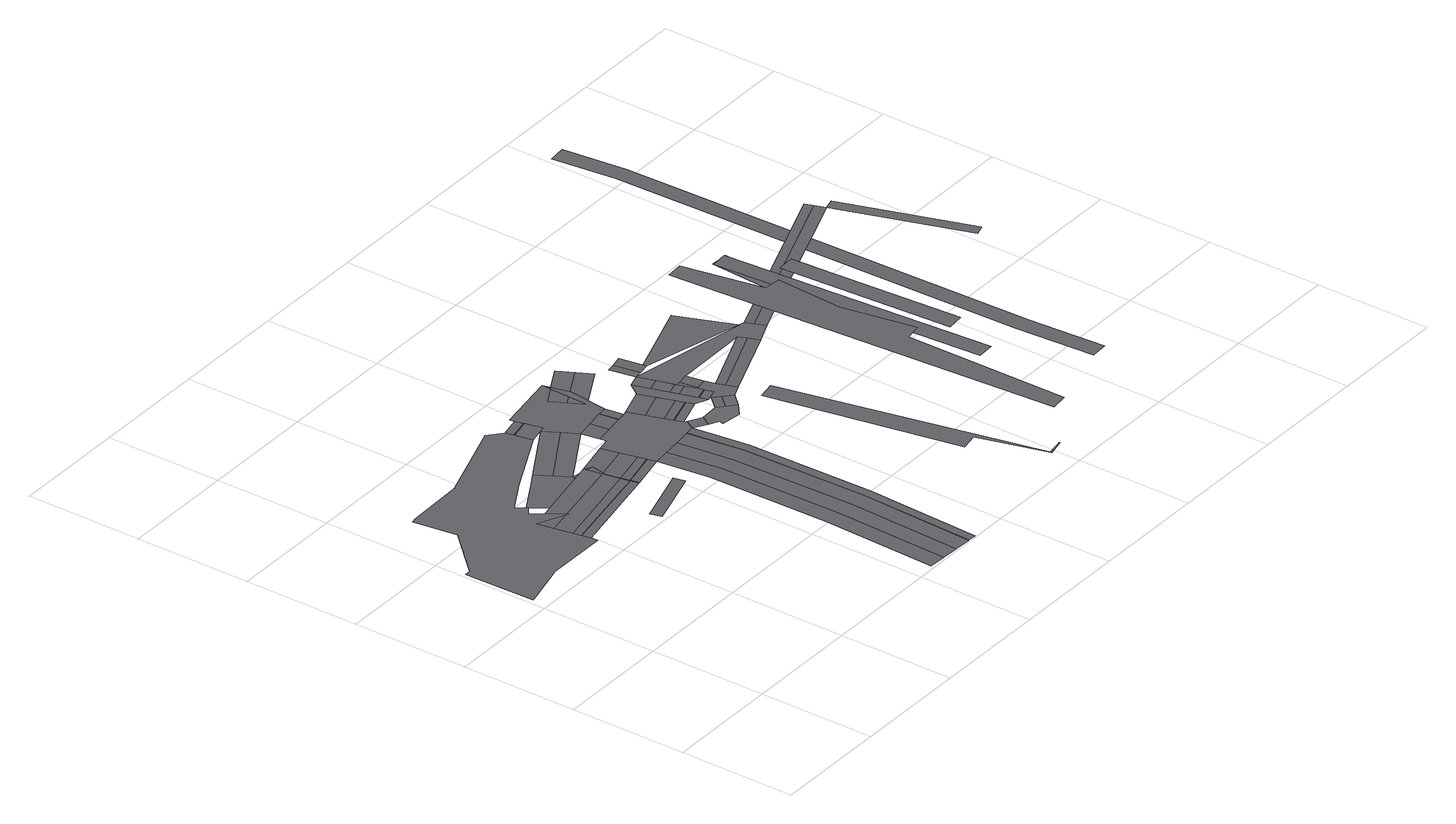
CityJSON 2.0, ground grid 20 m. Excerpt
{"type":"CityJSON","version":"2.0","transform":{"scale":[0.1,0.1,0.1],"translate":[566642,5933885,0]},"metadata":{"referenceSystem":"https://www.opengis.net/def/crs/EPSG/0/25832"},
"CityObjects":{
"road1":{"type":"Road","attributes":{"class":"transportation","name":"Intersection 2973","_createdBy":"webcityeditor","_createdAt":"2026-07-30T19:20:00.000Z","_connectedOsm2streetsRoadIds":["23722","9902","21705","21891","9896","21890","21782","9898","8043","8051","3641","8050"],"_osm2streetsRoadEndpoints":{"3641":"end","8043":"start","8050":"end","8051":"start","9896":"end","9898":"start","9902":"end","21705":"end","21782":"end","21890":"start","21891":"start","23722":"start"},"_osmNodeIds":["608986263","277927942","17209208","9592363214","9592363212","9592363213","371195936"],"_intersectionControl":"Signalled","_verticalProfile":{"placement":"surface","source":"osm_tags","elevationM":0,"osmLayer":0}},"geometry":[{"type":"MultiSurface","lod":"2","boundaries":[[[0,1,2,3,4,5,6,7,8,9,10,11,12,13,14,15,16,17,18,19,20,21]]],"semantics":{"surfaces":[{"type":"TrafficArea","function":"intersection","transportationUsage":"intersection","surfaceMaterial":"asphalt","source":"osm2streets","sourceType":"Intersection","connectedRoadIds":["23722","9902","21705","21891","9896","21890","21782","9898","8043","8051","3641","8050"],"roadEndpoints":{"3641":"end","8043":"start","8050":"end","8051":"start","9896":"end","9898":"start","9902":"end","21705":"end","21782":"end","21890":"start","21891":"start","23722":"start"},"osmNodeIds":["608986263","277927942","17209208","9592363214","9592363212","9592363213","371195936"]}],"values":[0]}}]},
"road2":{"type":"Road","attributes":{"class":"transportation","function":"road","name":"Altmannbrücke","_createdBy":"webcityeditor","_createdAt":"2026-07-30T19:20:00.000Z","_osmWayIds":["188376940"],"_osm2streetsLaneCount":5,"_highwayType":"secondary","_osmTags":{"highway":"secondary","name":"Altmannbrücke","layer":"0"},"_verticalProfile":{"placement":"surface","source":"osm_tags","elevationM":0,"osmLayer":0}},"geometry":[{"type":"MultiSurface","lod":"2","boundaries":[[[22,23,24,7]],[[25,26,23,22]],[[27,28,26,25]],[[29,30,28,27]],[[6,31,30,29]]],"semantics":{"surfaces":[{"type":"TrafficArea","function":"driving_lane","trafficDirection":"forward","transportationUsage":"car_lane","surfaceMaterial":"asphalt","maxspeed":50,"verticalPlacement":"surface","roadElevation":0,"source":"osm2streets","sourceType":"Driving","sourceSurfaceIndex":0,"osm2streetsLaneIndex":0,"osmWayIds":["188376940"],"allowedModes":["car"]},{"type":"TrafficArea","function":"driving_lane","trafficDirection":"forward","transportationUsage":"car_lane","surfaceMaterial":"asphalt","maxspeed":50,"verticalPlacement":"surface","roadElevation":0,"source":"osm2streets","sourceType":"Driving","sourceSurfaceIndex":1,"osm2streetsLaneIndex":1,"osmWayIds":["188376940"],"allowedModes":["car"]},{"type":"TrafficArea","function":"bike_lane","trafficDirection":"forward","transportationUsage":"bike_lane","surfaceMaterial":"asphalt","maxspeed":50,"verticalPlacement":"surface","roadElevation":0,"source":"osm2streets","sourceType":"Biking","sourceSurfaceIndex":2,"osm2streetsLaneIndex":2,"osmWayIds":["188376940"],"allowedModes":["bicycle"]},{"type":"AuxiliaryTrafficArea","function":"median","trafficDirection":"forward","transportationUsage":"median","surfaceMaterial":"asphalt","maxspeed":50,"verticalPlacement":"surface","roadElevation":0,"source":"osm2streets","sourceType":"Buffer(Curb)","sourceSurfaceIndex":3,"osm2streetsLaneIndex":3,"osmWayIds":["188376940"],"osm2streetsPropertiesJson":"{\"allowed_turns\":[],\"direction\":\"Forward\",\"index\":3,\"layer\":0,\"osm_way_ids\":[188376940],\"road\":9898,\"speed_limit\":\"Some(Speed(13.8889))\",\"type\":\"Buffer(Curb)\",\"width\":0.1}"},{"type":"TrafficArea","function":"sidewalk","trafficDirection":"forward","transportationUsage":"sidewalk","surfaceMaterial":"asphalt","maxspeed":50,"verticalPlacement":"surface","roadElevation":0,"source":"osm2streets","sourceType":"Sidewalk","sourceSurfaceIndex":4,"osm2streetsLaneIndex":4,"osmWayIds":["188376940"],"allowedModes":["pedestrian"]}],"values":[0,1,2,3,4]}}]},
"road3":{"type":"Road","attributes":{"class":"transportation","name":"Intersection 18089","_createdBy":"webcityeditor","_createdAt":"2026-07-30T19:20:00.000Z","_connectedOsm2streetsRoadIds":["21890","21886","21783","21782"],"_osm2streetsRoadEndpoints":{"21782":"start","21783":"start","21886":"end","21890":"end"},"_osmNodeIds":["9344607675"],"_intersectionControl":"Signed","_verticalProfile":{"placement":"surface","source":"osm_tags","elevationM":0,"osmLayer":0}},"geometry":[{"type":"MultiSurface","lod":"2","boundaries":[[[10,32,33,34,35,36,37,38]]],"semantics":{"surfaces":[{"type":"TrafficArea","function":"intersection","transportationUsage":"intersection","surfaceMaterial":"asphalt","source":"osm2streets","sourceType":"Intersection","connectedRoadIds":["21890","21886","21783","21782"],"roadEndpoints":{"21782":"start","21783":"start","21886":"end","21890":"end"},"osmNodeIds":["9344607675"]}],"values":[0]}}]},
"road4":{"type":"Road","attributes":{"class":"transportation","function":"road","name":"osm2streets road 15212","_createdBy":"webcityeditor","_createdAt":"2026-07-30T19:20:00.000Z","_osmWayIds":["496730531"],"_osm2streetsLaneCount":1,"_highwayType":"footway","_osmTags":{"highway":"footway","name":"osm2streets road 15212","layer":"0"},"_verticalProfile":{"placement":"surface","source":"osm_tags","elevationM":0,"osmLayer":0}},"geometry":[{"type":"MultiSurface","lod":"2","boundaries":[[[39,40,41,42]]],"semantics":{"surfaces":[{"type":"TrafficArea","function":"sidewalk","trafficDirection":"forward","transportationUsage":"sidewalk","surfaceMaterial":"paving_stones","verticalPlacement":"surface","roadElevation":0,"source":"osm2streets","sourceType":"Footway","sourceSurfaceIndex":0,"osm2streetsLaneIndex":0,"osmWayIds":["496730531"],"allowedModes":["pedestrian"]}],"values":[0]}}]},
"road5":{"type":"Road","attributes":{"class":"transportation","function":"road","name":"Steintorwall","_createdBy":"webcityeditor","_createdAt":"2026-07-30T19:20:00.000Z","_osmWayIds":["1020536057"],"_osm2streetsLaneCount":2,"_highwayType":"secondary_link","_osmTags":{"highway":"secondary_link","name":"Steintorwall","layer":"0"},"_verticalProfile":{"placement":"surface","source":"osm_tags","elevationM":0,"osmLayer":0}},"geometry":[{"type":"MultiSurface","lod":"2","boundaries":[[[43,44,45,35]],[[34,46,44,43]]],"semantics":{"surfaces":[{"type":"TrafficArea","function":"driving_lane","trafficDirection":"forward","transportationUsage":"car_lane","surfaceMaterial":"asphalt","maxspeed":50,"verticalPlacement":"surface","roadElevation":0,"source":"osm2streets","sourceType":"Driving","sourceSurfaceIndex":0,"osm2streetsLaneIndex":0,"osmWayIds":["1020536057"],"allowedModes":["car"]},{"type":"TrafficArea","function":"driving_lane","trafficDirection":"forward","transportationUsage":"car_lane","surfaceMaterial":"asphalt","maxspeed":50,"verticalPlacement":"surface","roadElevation":0,"source":"osm2streets","sourceType":"Driving","sourceSurfaceIndex":1,"osm2streetsLaneIndex":1,"osmWayIds":["1020536057"],"allowedModes":["car"]}],"values":[0,1]}}]},
"road6":{"type":"Road","attributes":{"class":"transportation","name":"Intersection 8067","_createdBy":"webcityeditor","_createdAt":"2026-07-30T19:20:00.000Z","_connectedOsm2streetsRoadIds":["21783","21888","9898"],"_osm2streetsRoadEndpoints":{"9898":"end","21783":"end","21888":"start"},"_osmNodeIds":["8426668690"],"_intersectionControl":"Signalled","_verticalProfile":{"placement":"surface","source":"osm_tags","elevationM":0,"osmLayer":0}},"geometry":[{"type":"MultiSurface","lod":"2","boundaries":[[[46,45,47,48,31,24]]],"semantics":{"surfaces":[{"type":"TrafficArea","function":"intersection","transportationUsage":"intersection","surfaceMaterial":"asphalt","source":"osm2streets","sourceType":"Fork","connectedRoadIds":["21783","21888","9898"],"roadEndpoints":{"9898":"end","21783":"end","21888":"start"},"osmNodeIds":["8426668690"]}],"values":[0]}}]},
"road7":{"type":"Road","attributes":{"class":"transportation","function":"road","name":"osm2streets road 21886","_createdBy":"webcityeditor","_createdAt":"2026-07-30T19:20:00.000Z","_osmWayIds":["1041989574"],"_osm2streetsLaneCount":2,"_highwayType":"secondary_link","_osmTags":{"highway":"secondary_link","name":"osm2streets road 21886","layer":"0"},"_verticalProfile":{"placement":"surface","source":"osm_tags","elevationM":0,"osmLayer":0}},"geometry":[{"type":"MultiSurface","lod":"2","boundaries":[[[49,50,35,51]],[[52,36,50,49]]],"semantics":{"surfaces":[{"type":"TrafficArea","function":"driving_lane","trafficDirection":"forward","transportationUsage":"car_lane","surfaceMaterial":"asphalt","maxspeed":50,"verticalPlacement":"surface","roadElevation":0,"source":"osm2streets","sourceType":"Driving","sourceSurfaceIndex":0,"osm2streetsLaneIndex":0,"osmWayIds":["1041989574"],"allowedModes":["car"]},{"type":"TrafficArea","function":"driving_lane","trafficDirection":"forward","transportationUsage":"car_lane","surfaceMaterial":"asphalt","maxspeed":50,"verticalPlacement":"surface","roadElevation":0,"source":"osm2streets","sourceType":"Driving","sourceSurfaceIndex":1,"osm2streetsLaneIndex":1,"osmWayIds":["1041989574"],"allowedModes":["car"]}],"values":[0,1]}}]},
"road8":{"type":"Road","attributes":{"class":"transportation","function":"road","name":"Altmannbrücke","_createdBy":"webcityeditor","_createdAt":"2026-07-30T19:20:00.000Z","_osmWayIds":["1041989576"],"_osm2streetsLaneCount":5,"_highwayType":"secondary","_osmTags":{"highway":"secondary","name":"Altmannbrücke","layer":"0"},"_verticalProfile":{"placement":"surface","source":"osm_tags","elevationM":0,"osmLayer":0}},"geometry":[{"type":"MultiSurface","lod":"2","boundaries":[[[23,53,54,47]],[[55,56,53,23]],[[57,58,56,55]],[[59,60,58,57]],[[48,61,60,59]]],"semantics":{"surfaces":[{"type":"TrafficArea","function":"driving_lane","trafficDirection":"forward","transportationUsage":"car_lane","surfaceMaterial":"asphalt","maxspeed":50,"verticalPlacement":"surface","roadElevation":0,"source":"osm2streets","sourceType":"Driving","sourceSurfaceIndex":0,"osm2streetsLaneIndex":0,"osmWayIds":["1041989576"],"allowedModes":["car"]},{"type":"TrafficArea","function":"driving_lane","trafficDirection":"forward","transportationUsage":"car_lane","surfaceMaterial":"asphalt","maxspeed":50,"verticalPlacement":"surface","roadElevation":0,"source":"osm2streets","sourceType":"Driving","sourceSurfaceIndex":1,"osm2streetsLaneIndex":1,"osmWayIds":["1041989576"],"allowedModes":["car"]},{"type":"TrafficArea","function":"bike_lane","trafficDirection":"forward","transportationUsage":"bike_lane","surfaceMaterial":"asphalt","maxspeed":50,"verticalPlacement":"surface","roadElevation":0,"source":"osm2streets","sourceType":"Biking","sourceSurfaceIndex":2,"osm2streetsLaneIndex":2,"osmWayIds":["1041989576"],"allowedModes":["bicycle"]},{"type":"AuxiliaryTrafficArea","function":"median","trafficDirection":"forward","transportationUsage":"median","surfaceMaterial":"asphalt","maxspeed":50,"verticalPlacement":"surface","roadElevation":0,"source":"osm2streets","sourceType":"Buffer(Curb)","sourceSurfaceIndex":3,"osm2streetsLaneIndex":3,"osmWayIds":["1041989576"],"osm2streetsPropertiesJson":"{\"allowed_turns\":[],\"direction\":\"Forward\",\"index\":3,\"layer\":0,\"osm_way_ids\":[1041989576],\"road\":21888,\"speed_limit\":\"Some(Speed(13.8889))\",\"type\":\"Buffer(Curb)\",\"width\":0.1}"},{"type":"TrafficArea","function":"sidewalk","trafficDirection":"forward","transportationUsage":"sidewalk","surfaceMaterial":"asphalt","maxspeed":50,"verticalPlacement":"surface","roadElevation":0,"source":"osm2streets","sourceType":"Sidewalk","sourceSurfaceIndex":4,"osm2streetsLaneIndex":4,"osmWayIds":["1041989576"],"allowedModes":["pedestrian"]}],"values":[0,1,2,3,4]}}]},
"road9":{"type":"Road","attributes":{"class":"transportation","function":"road","name":"Klosterwall","_createdBy":"webcityeditor","_createdAt":"2026-07-30T19:20:00.000Z","_osmWayIds":["188376938"],"_osm2streetsLaneCount":5,"_highwayType":"secondary","_osmTags":{"highway":"secondary","name":"Klosterwall","layer":"0"},"_verticalProfile":{"placement":"surface","source":"osm_tags","elevationM":0,"osmLayer":0}},"geometry":[{"type":"MultiSurface","lod":"2","boundaries":[[[62,63,64,65,66,67,68,69]],[[70,71,72,73,65,64,63,62]],[[74,75,76,77,73,72,71,70]],[[78,79,80,81,77,76,75,74]],[[82,83,84,85,81,80,79,78]]],"semantics":{"surfaces":[{"type":"TrafficArea","function":"driving_lane","trafficDirection":"forward","transportationUsage":"car_lane","surfaceMaterial":"asphalt","maxspeed":50,"verticalPlacement":"surface","roadElevation":0,"source":"osm2streets","sourceType":"Driving","sourceSurfaceIndex":0,"osm2streetsLaneIndex":0,"osmWayIds":["188376938"],"allowedModes":["car"]},{"type":"TrafficArea","function":"driving_lane","trafficDirection":"forward","transportationUsage":"car_lane","surfaceMaterial":"asphalt","maxspeed":50,"verticalPlacement":"surface","roadElevation":0,"source":"osm2streets","sourceType":"Driving","sourceSurfaceIndex":1,"osm2streetsLaneIndex":1,"osmWayIds":["188376938"],"allowedModes":["car"]},{"type":"TrafficArea","function":"driving_lane","trafficDirection":"forward","transportationUsage":"car_lane","surfaceMaterial":"asphalt","maxspeed":50,"verticalPlacement":"surface","roadElevation":0,"source":"osm2streets","sourceType":"Driving","sourceSurfaceIndex":2,"osm2streetsLaneIndex":2,"osmWayIds":["188376938"],"allowedModes":["car"]},{"type":"AuxiliaryTrafficArea","function":"median","trafficDirection":"forward","transportationUsage":"median","surfaceMaterial":"asphalt","maxspeed":50,"verticalPlacement":"surface","roadElevation":0,"source":"osm2streets","sourceType":"Buffer(Curb)","sourceSurfaceIndex":3,"osm2streetsLaneIndex":3,"osmWayIds":["188376938"],"osm2streetsPropertiesJson":"{\"allowed_turns\":[],\"direction\":\"Forward\",\"index\":3,\"layer\":0,\"osm_way_ids\":[188376938],\"road\":9897,\"speed_limit\":\"Some(Speed(13.8889))\",\"type\":\"Buffer(Curb)\",\"width\":0.1}"},{"type":"TrafficArea","function":"sidewalk","trafficDirection":"forward","transportationUsage":"sidewalk","surfaceMaterial":"asphalt","maxspeed":50,"verticalPlacement":"surface","roadElevation":0,"source":"osm2streets","sourceType":"Sidewalk","sourceSurfaceIndex":4,"osm2streetsLaneIndex":4,"osmWayIds":["188376938"],"allowedModes":["pedestrian"]}],"values":[0,1,2,3,4]}}]},
"road10":{"type":"Road","attributes":{"class":"transportation","function":"road","name":"Altmannbrücke","_createdBy":"webcityeditor","_createdAt":"2026-07-30T19:20:00.000Z","_osmWayIds":["188376937"],"_osm2streetsLaneCount":3,"_highwayType":"secondary","_osmTags":{"highway":"secondary","name":"Altmannbrücke","layer":"0"},"_verticalProfile":{"placement":"surface","source":"osm_tags","elevationM":0,"osmLayer":0}},"geometry":[{"type":"MultiSurface","lod":"2","boundaries":[[[86,87,13,88]],[[89,90,87,86]],[[91,14,90,89]]],"semantics":{"surfaces":[{"type":"TrafficArea","function":"driving_lane","trafficDirection":"forward","transportationUsage":"car_lane","surfaceMaterial":"asphalt","maxspeed":50,"verticalPlacement":"surface","roadElevation":0,"source":"osm2streets","sourceType":"Driving","sourceSurfaceIndex":0,"osm2streetsLaneIndex":0,"osmWayIds":["188376937"],"allowedModes":["car"]},{"type":"AuxiliaryTrafficArea","function":"median","trafficDirection":"forward","transportationUsage":"median","surfaceMaterial":"asphalt","maxspeed":50,"verticalPlacement":"surface","roadElevation":0,"source":"osm2streets","sourceType":"Buffer(Curb)","sourceSurfaceIndex":1,"osm2streetsLaneIndex":1,"osmWayIds":["188376937"],"osm2streetsPropertiesJson":"{\"allowed_turns\":[],\"direction\":\"Forward\",\"index\":1,\"layer\":0,\"osm_way_ids\":[188376937],\"road\":9896,\"speed_limit\":\"Some(Speed(13.8889))\",\"type\":\"Buffer(Curb)\",\"width\":0.1}"},{"type":"TrafficArea","function":"sidewalk","trafficDirection":"forward","transportationUsage":"sidewalk","surfaceMaterial":"asphalt","maxspeed":50,"verticalPlacement":"surface","roadElevation":0,"source":"osm2streets","sourceType":"Sidewalk","sourceSurfaceIndex":2,"osm2streetsLaneIndex":2,"osmWayIds":["188376937"],"allowedModes":["pedestrian"]}],"values":[0,1,2]}}]},
"road11":{"type":"Road","attributes":{"class":"transportation","name":"Intersection 4165","_createdBy":"webcityeditor","_createdAt":"2026-07-30T19:20:00.000Z","_connectedOsm2streetsRoadIds":["4961","9895","21884","9897","21888"],"_osm2streetsRoadEndpoints":{"4961":"start","9895":"start","9897":"end","21884":"start","21888":"end"},"_osmNodeIds":["371195935"],"_intersectionControl":"Signalled","_verticalProfile":{"placement":"surface","source":"osm_tags","elevationM":0,"osmLayer":0}},"geometry":[{"type":"MultiSurface","lod":"2","boundaries":[[[92,54,61,66,85,93,94,95,96,97]]],"semantics":{"surfaces":[{"type":"TrafficArea","function":"intersection","transportationUsage":"intersection","surfaceMaterial":"asphalt","source":"osm2streets","sourceType":"Intersection","connectedRoadIds":["4961","9895","21884","9897","21888"],"roadEndpoints":{"4961":"start","9895":"start","9897":"end","21884":"start","21888":"end"},"osmNodeIds":["371195935"]}],"values":[0]}}]},
"road12":{"type":"Road","attributes":{"class":"transportation","function":"road","name":"Klosterwall","_createdBy":"webcityeditor","_createdAt":"2026-07-30T19:20:00.000Z","_osmWayIds":["51256362"],"_osm2streetsLaneCount":4,"_highwayType":"secondary","_osmTags":{"highway":"secondary","name":"Klosterwall","layer":"0"},"_verticalProfile":{"placement":"surface","source":"osm_tags","elevationM":0,"osmLayer":0}},"geometry":[{"type":"MultiSurface","lod":"2","boundaries":[[[98,99,51,97]],[[100,101,99,98]],[[102,103,101,100]],[[96,104,103,102]]],"semantics":{"surfaces":[{"type":"TrafficArea","function":"driving_lane","trafficDirection":"forward","transportationUsage":"car_lane","surfaceMaterial":"asphalt","maxspeed":50,"verticalPlacement":"surface","roadElevation":0,"source":"osm2streets","sourceType":"Driving","sourceSurfaceIndex":0,"osm2streetsLaneIndex":0,"osmWayIds":["51256362"],"allowedModes":["car"]},{"type":"TrafficArea","function":"driving_lane","trafficDirection":"forward","transportationUsage":"car_lane","surfaceMaterial":"asphalt","maxspeed":50,"verticalPlacement":"surface","roadElevation":0,"source":"osm2streets","sourceType":"Driving","sourceSurfaceIndex":1,"osm2streetsLaneIndex":1,"osmWayIds":["51256362"],"allowedModes":["car"]},{"type":"AuxiliaryTrafficArea","function":"median","trafficDirection":"forward","transportationUsage":"median","surfaceMaterial":"asphalt","maxspeed":50,"verticalPlacement":"surface","roadElevation":0,"source":"osm2streets","sourceType":"Buffer(Curb)","sourceSurfaceIndex":2,"osm2streetsLaneIndex":2,"osmWayIds":["51256362"],"osm2streetsPropertiesJson":"{\"allowed_turns\":[],\"direction\":\"Forward\",\"index\":2,\"layer\":0,\"osm_way_ids\":[51256362],\"road\":4961,\"speed_limit\":\"Some(Speed(13.8889))\",\"type\":\"Buffer(Curb)\",\"width\":0.1}"},{"type":"TrafficArea","function":"sidewalk","trafficDirection":"forward","transportationUsage":"sidewalk","surfaceMaterial":"asphalt","maxspeed":50,"verticalPlacement":"surface","roadElevation":0,"source":"osm2streets","sourceType":"Sidewalk","sourceSurfaceIndex":3,"osm2streetsLaneIndex":3,"osmWayIds":["51256362"],"allowedModes":["pedestrian"]}],"values":[0,1,2,3]}}]},
"road13":{"type":"Road","attributes":{"class":"transportation","name":"Intersection 4166","_createdBy":"webcityeditor","_createdAt":"2026-07-30T19:20:00.000Z","_connectedOsm2streetsRoadIds":["7862","21781","7812","4961","21886","9896"],"_osm2streetsRoadEndpoints":{"4961":"end","7812":"end","7862":"start","9896":"start","21781":"end","21886":"start"},"_osmNodeIds":["9592363211","215252774"],"_intersectionControl":"Signed","_verticalProfile":{"placement":"surface","source":"osm_tags","elevationM":0,"osmLayer":0}},"geometry":[{"type":"MultiSurface","lod":"2","boundaries":[[[91,88,105,52,51,104,106,107,108,109,110,107,111]]],"semantics":{"surfaces":[{"type":"TrafficArea","function":"intersection","transportationUsage":"intersection","surfaceMaterial":"asphalt","source":"osm2streets","sourceType":"Intersection","connectedRoadIds":["7862","21781","7812","4961","21886","9896"],"roadEndpoints":{"4961":"end","7812":"end","7862":"start","9896":"start","21781":"end","21886":"start"},"osmNodeIds":["9592363211","215252774"]}],"values":[0]}}]},
"road14":{"type":"Road","attributes":{"class":"transportation","function":"road","name":"osm2streets road 21884","_createdBy":"webcityeditor","_createdAt":"2026-07-30T19:20:00.000Z","_osmWayIds":["1041989572"],"_osm2streetsLaneCount":1,"_highwayType":"cycleway","_osmTags":{"highway":"cycleway","name":"osm2streets road 21884","layer":"0"},"_verticalProfile":{"placement":"surface","source":"osm_tags","elevationM":0,"osmLayer":0}},"geometry":[{"type":"MultiSurface","lod":"2","boundaries":[[[85,112,113,93]]],"semantics":{"surfaces":[{"type":"TrafficArea","function":"bike_lane","trafficDirection":"forward","transportationUsage":"bike_lane","surfaceMaterial":"paving_stones","verticalPlacement":"surface","roadElevation":0,"source":"osm2streets","sourceType":"Biking","sourceSurfaceIndex":0,"osm2streetsLaneIndex":0,"osmWayIds":["1041989572"],"allowedModes":["bicycle"]}],"values":[0]}}]},
"road15":{"type":"Road","attributes":{"class":"transportation","function":"road","name":"Altmannbrücke","_createdBy":"webcityeditor","_createdAt":"2026-07-30T19:20:00.000Z","_osmWayIds":["188376935"],"_osm2streetsLaneCount":5,"_highwayType":"secondary","_osmTags":{"highway":"secondary","name":"Altmannbrücke","layer":"0"},"_verticalProfile":{"placement":"surface","source":"osm_tags","elevationM":0,"osmLayer":0}},"geometry":[{"type":"MultiSurface","lod":"2","boundaries":[[[114,115,116,95]],[[117,118,115,114]],[[119,120,118,117]],[[121,122,120,119]],[[94,123,122,121]]],"semantics":{"surfaces":[{"type":"TrafficArea","function":"driving_lane","trafficDirection":"forward","transportationUsage":"car_lane","surfaceMaterial":"asphalt","maxspeed":50,"verticalPlacement":"surface","roadElevation":0,"source":"osm2streets","sourceType":"Driving","sourceSurfaceIndex":0,"osm2streetsLaneIndex":0,"osmWayIds":["188376935"],"allowedModes":["car"]},{"type":"TrafficArea","function":"driving_lane","trafficDirection":"forward","transportationUsage":"car_lane","surfaceMaterial":"asphalt","maxspeed":50,"verticalPlacement":"surface","roadElevation":0,"source":"osm2streets","sourceType":"Driving","sourceSurfaceIndex":1,"osm2streetsLaneIndex":1,"osmWayIds":["188376935"],"allowedModes":["car"]},{"type":"TrafficArea","function":"bike_lane","trafficDirection":"forward","transportationUsage":"bike_lane","surfaceMaterial":"asphalt","maxspeed":50,"verticalPlacement":"surface","roadElevation":0,"source":"osm2streets","sourceType":"Biking","sourceSurfaceIndex":2,"osm2streetsLaneIndex":2,"osmWayIds":["188376935"],"allowedModes":["bicycle"]},{"type":"AuxiliaryTrafficArea","function":"median","trafficDirection":"forward","transportationUsage":"median","surfaceMaterial":"asphalt","maxspeed":50,"verticalPlacement":"surface","roadElevation":0,"source":"osm2streets","sourceType":"Buffer(Curb)","sourceSurfaceIndex":3,"osm2streetsLaneIndex":3,"osmWayIds":["188376935"],"osm2streetsPropertiesJson":"{\"allowed_turns\":[],\"direction\":\"Forward\",\"index\":3,\"layer\":0,\"osm_way_ids\":[188376935],\"road\":9895,\"speed_limit\":\"Some(Speed(13.8889))\",\"type\":\"Buffer(Curb)\",\"width\":0.1}"},{"type":"TrafficArea","function":"sidewalk","trafficDirection":"forward","transportationUsage":"sidewalk","surfaceMaterial":"asphalt","maxspeed":50,"verticalPlacement":"surface","roadElevation":0,"source":"osm2streets","sourceType":"Sidewalk","sourceSurfaceIndex":4,"osm2streetsLaneIndex":4,"osmWayIds":["188376935"],"allowedModes":["pedestrian"]}],"values":[0,1,2,3,4]}}]},
"road16":{"type":"Road","attributes":{"class":"transportation","function":"road","name":"osm2streets road 21781","_createdBy":"webcityeditor","_createdAt":"2026-07-30T19:20:00.000Z","_osmWayIds":["1020536055"],"_osm2streetsLaneCount":2,"_highwayType":"secondary_link","_osmTags":{"highway":"secondary_link","name":"osm2streets road 21781","layer":"0"},"_verticalProfile":{"placement":"surface","source":"osm_tags","elevationM":0,"osmLayer":0}},"geometry":[{"type":"MultiSurface","lod":"2","boundaries":[[[124,125,108,126]],[[127,109,125,124]]],"semantics":{"surfaces":[{"type":"TrafficArea","function":"driving_lane","trafficDirection":"forward","transportationUsage":"car_lane","surfaceMaterial":"asphalt","maxspeed":50,"verticalPlacement":"surface","roadElevation":0,"source":"osm2streets","sourceType":"Driving","sourceSurfaceIndex":0,"osm2streetsLaneIndex":0,"osmWayIds":["1020536055"],"allowedModes":["car"]},{"type":"TrafficArea","function":"driving_lane","trafficDirection":"forward","transportationUsage":"car_lane","surfaceMaterial":"asphalt","maxspeed":50,"verticalPlacement":"surface","roadElevation":0,"source":"osm2streets","sourceType":"Driving","sourceSurfaceIndex":1,"osm2streetsLaneIndex":1,"osmWayIds":["1020536055"],"allowedModes":["car"]}],"values":[0,1]}}]},
"road17":{"type":"Road","attributes":{"class":"transportation","name":"Intersection 20046","_createdBy":"webcityeditor","_createdAt":"2026-07-30T19:20:00.000Z","_connectedOsm2streetsRoadIds":["21884","25178","3633"],"_osm2streetsRoadEndpoints":{"3633":"end","21884":"end","25178":"start"},"_osmNodeIds":["12459419957","3673240996","6537214949"],"_intersectionControl":"Signed","_verticalProfile":{"placement":"surface","source":"osm_tags","elevationM":0,"osmLayer":0}},"geometry":[{"type":"MultiSurface","lod":"2","boundaries":[[[128,129,130,131,132,113,112]]],"semantics":{"surfaces":[{"type":"TrafficArea","function":"intersection","transportationUsage":"intersection","surfaceMaterial":"asphalt","source":"osm2streets","sourceType":"Connection","connectedRoadIds":["21884","25178","3633"],"roadEndpoints":{"3633":"end","21884":"end","25178":"start"},"osmNodeIds":["12459419957","3673240996","6537214949"]}],"values":[0]}}]},
"road18":{"type":"Road","attributes":{"class":"transportation","name":"Intersection 8064","_createdBy":"webcityeditor","_createdAt":"2026-07-30T19:20:00.000Z","_connectedOsm2streetsRoadIds":["25180","9895"],"_osm2streetsRoadEndpoints":{"9895":"end","25180":"start"},"_osmNodeIds":["5258212050"],"_intersectionControl":"Signed","_verticalProfile":{"placement":"surface","source":"osm_tags","elevationM":0,"osmLayer":0}},"geometry":[{"type":"MultiSurface","lod":"2","boundaries":[[[123,133,134,116]]],"semantics":{"surfaces":[{"type":"TrafficArea","function":"intersection","transportationUsage":"intersection","surfaceMaterial":"asphalt","source":"osm2streets","sourceType":"Connection","connectedRoadIds":["25180","9895"],"roadEndpoints":{"9895":"end","25180":"start"},"osmNodeIds":["5258212050"]}],"values":[0]}}]},
"road19":{"type":"Road","attributes":{"class":"transportation","function":"road","name":"osm2streets road 25178","_createdBy":"webcityeditor","_createdAt":"2026-07-30T19:20:00.000Z","_osmWayIds":["1410928153"],"_osm2streetsLaneCount":2,"_highwayType":"path","_osmTags":{"highway":"path","name":"osm2streets road 25178","layer":"1"},"_verticalProfile":{"placement":"elevated","source":"osm_tags","osmLayer":1}},"geometry":[{"type":"MultiSurface","lod":"2","boundaries":[[[135,136,137,132]],[[131,138,136,135]]],"semantics":{"surfaces":[{"type":"TrafficArea","function":"bike_lane","trafficDirection":"forward","transportationUsage":"bike_lane","surfaceMaterial":"paving_stones","verticalPlacement":"elevated","source":"osm2streets","sourceType":"Biking","sourceSurfaceIndex":0,"osm2streetsLaneIndex":0,"osmWayIds":["1410928153"],"allowedModes":["bicycle"]},{"type":"TrafficArea","function":"sidewalk","trafficDirection":"forward","transportationUsage":"sidewalk","surfaceMaterial":"paving_stones","verticalPlacement":"elevated","source":"osm2streets","sourceType":"Footway","sourceSurfaceIndex":1,"osm2streetsLaneIndex":1,"osmWayIds":["1410928153"],"allowedModes":["pedestrian"]}],"values":[0,1]}}]},
"road20":{"type":"Road","attributes":{"class":"transportation","function":"road","name":"Altmannbrücke","_createdBy":"webcityeditor","_createdAt":"2026-07-30T19:20:00.000Z","_osmWayIds":["1411015591"],"_osm2streetsLaneCount":6,"_highwayType":"secondary","_osmTags":{"highway":"secondary","name":"Altmannbrücke","layer":"1"},"_verticalProfile":{"placement":"elevated","source":"osm_tags","osmLayer":1}},"geometry":[{"type":"MultiSurface","lod":"2","boundaries":[[[139,140,141,134]],[[142,143,140,139]],[[144,145,143,142]],[[146,147,145,144]],[[148,149,147,146]],[[133,150,149,148]]],"semantics":{"surfaces":[{"type":"TrafficArea","function":"driving_lane","trafficDirection":"forward","transportationUsage":"car_lane","surfaceMaterial":"asphalt","maxspeed":50,"verticalPlacement":"elevated","source":"osm2streets","sourceType":"Driving","sourceSurfaceIndex":0,"osm2streetsLaneIndex":0,"osmWayIds":["1411015591"],"allowedModes":["car"]},{"type":"TrafficArea","function":"driving_lane","trafficDirection":"forward","transportationUsage":"car_lane","surfaceMaterial":"asphalt","maxspeed":50,"verticalPlacement":"elevated","source":"osm2streets","sourceType":"Driving","sourceSurfaceIndex":1,"osm2streetsLaneIndex":1,"osmWayIds":["1411015591"],"allowedModes":["car"]},{"type":"TrafficArea","function":"bike_lane","trafficDirection":"forward","transportationUsage":"bike_lane","surfaceMaterial":"asphalt","maxspeed":50,"verticalPlacement":"elevated","source":"osm2streets","sourceType":"Biking","sourceSurfaceIndex":2,"osm2streetsLaneIndex":2,"osmWayIds":["1411015591"],"allowedModes":["bicycle"]},{"type":"TrafficArea","function":"parking_lane","trafficDirection":"forward","transportationUsage":"parking","surfaceMaterial":"asphalt","maxspeed":50,"verticalPlacement":"elevated","source":"osm2streets","sourceType":"Parking(Parallel)","sourceSurfaceIndex":3,"osm2streetsLaneIndex":3,"osmWayIds":["1411015591"],"allowedModes":["car"]},{"type":"AuxiliaryTrafficArea","function":"median","trafficDirection":"forward","transportationUsage":"median","surfaceMaterial":"asphalt","maxspeed":50,"verticalPlacement":"elevated","source":"osm2streets","sourceType":"Buffer(Curb)","sourceSurfaceIndex":4,"osm2streetsLaneIndex":4,"osmWayIds":["1411015591"],"osm2streetsPropertiesJson":"{\"allowed_turns\":[],\"direction\":\"Forward\",\"index\":4,\"layer\":1,\"osm_way_ids\":[1411015591],\"road\":25180,\"speed_limit\":\"Some(Speed(13.8889))\",\"type\":\"Buffer(Curb)\",\"width\":0.1}"},{"type":"TrafficArea","function":"sidewalk","trafficDirection":"forward","transportationUsage":"sidewalk","surfaceMaterial":"asphalt","maxspeed":50,"verticalPlacement":"elevated","source":"osm2streets","sourceType":"Sidewalk","sourceSurfaceIndex":5,"osm2streetsLaneIndex":5,"osmWayIds":["1411015591"],"allowedModes":["pedestrian"]}],"values":[0,1,2,3,4,5]}}]},
"road21":{"type":"Road","attributes":{"class":"transportation","name":"Intersection 10450","_createdBy":"webcityeditor","_createdAt":"2026-07-30T19:20:00.000Z","_connectedOsm2streetsRoadIds":["18041","12823","25178"],"_osm2streetsRoadEndpoints":{"12823":"start","18041":"start","25178":"end"},"_osmNodeIds":["738766175","12964523669"],"_intersectionControl":"Signed","_verticalProfile":{"placement":"surface","source":"osm_tags","elevationM":0,"osmLayer":0}},"geometry":[{"type":"MultiSurface","lod":"2","boundaries":[[[137,138,151,152,153,154]]],"semantics":{"surfaces":[{"type":"TrafficArea","function":"intersection","transportationUsage":"intersection","surfaceMaterial":"asphalt","source":"osm2streets","sourceType":"Connection","connectedRoadIds":["18041","12823","25178"],"roadEndpoints":{"12823":"start","18041":"start","25178":"end"},"osmNodeIds":["738766175","12964523669"]}],"values":[0]}}]},
"road22":{"type":"Road","attributes":{"class":"transportation","function":"road","name":"osm2streets road 18041","_createdBy":"webcityeditor","_createdAt":"2026-07-30T19:20:00.000Z","_osmWayIds":["696988725"],"_osm2streetsLaneCount":2,"_highwayType":"path","_osmTags":{"highway":"path","name":"osm2streets road 18041","layer":"1"},"_verticalProfile":{"placement":"elevated","source":"osm_tags","osmLayer":1}},"geometry":[{"type":"MultiSurface","lod":"2","boundaries":[[[155,156,157,154]],[[153,158,156,155]]],"semantics":{"surfaces":[{"type":"TrafficArea","function":"bike_lane","trafficDirection":"forward","transportationUsage":"bike_lane","surfaceMaterial":"asphalt","verticalPlacement":"elevated","source":"osm2streets","sourceType":"Biking","sourceSurfaceIndex":0,"osm2streetsLaneIndex":0,"osmWayIds":["696988725"],"allowedModes":["bicycle"]},{"type":"TrafficArea","function":"sidewalk","trafficDirection":"forward","transportationUsage":"sidewalk","surfaceMaterial":"asphalt","verticalPlacement":"elevated","source":"osm2streets","sourceType":"Footway","sourceSurfaceIndex":1,"osm2streetsLaneIndex":1,"osmWayIds":["696988725"],"allowedModes":["pedestrian"]}],"values":[0,1]}}]},
"road23":{"type":"Road","attributes":{"class":"transportation","function":"road","name":"osm2streets road 18042","_createdBy":"webcityeditor","_createdAt":"2026-07-30T19:20:00.000Z","_osmWayIds":["696988725"],"_osm2streetsLaneCount":2,"_highwayType":"path","_osmTags":{"highway":"path","name":"osm2streets road 18042","layer":"1"},"_verticalProfile":{"placement":"elevated","source":"osm_tags","osmLayer":1}},"geometry":[{"type":"MultiSurface","lod":"2","boundaries":[[[159,160,161,141]],[[162,163,160,159]]],"semantics":{"surfaces":[{"type":"TrafficArea","function":"bike_lane","trafficDirection":"forward","transportationUsage":"bike_lane","surfaceMaterial":"asphalt","verticalPlacement":"elevated","source":"osm2streets","sourceType":"Biking","sourceSurfaceIndex":0,"osm2streetsLaneIndex":0,"osmWayIds":["696988725"],"allowedModes":["bicycle"]},{"type":"TrafficArea","function":"sidewalk","trafficDirection":"forward","transportationUsage":"sidewalk","surfaceMaterial":"asphalt","verticalPlacement":"elevated","source":"osm2streets","sourceType":"Footway","sourceSurfaceIndex":1,"osm2streetsLaneIndex":1,"osmWayIds":["696988725"],"allowedModes":["pedestrian"]}],"values":[0,1]}}]},
"road24":{"type":"Road","attributes":{"class":"transportation","name":"Intersection 4379","_createdBy":"webcityeditor","_createdAt":"2026-07-30T19:20:00.000Z","_connectedOsm2streetsRoadIds":["12109","6726","14051","5214","12681"],"_osm2streetsRoadEndpoints":{"5214":"start","6726":"end","12109":"start","12681":"start","14051":"end"},"_osmNodeIds":["734893832","734894648"],"_intersectionControl":"Signed","_verticalProfile":{"placement":"surface","source":"osm_tags","elevationM":0,"osmLayer":0}},"geometry":[{"type":"MultiSurface","lod":"2","boundaries":[[[164,165,166,167,168,169,170,171,172,173]]],"semantics":{"surfaces":[{"type":"TrafficArea","function":"intersection","transportationUsage":"intersection","surfaceMaterial":"asphalt","source":"osm2streets","sourceType":"Connection","connectedRoadIds":["12109","6726","14051","5214","12681"],"roadEndpoints":{"5214":"start","6726":"end","12109":"start","12681":"start","14051":"end"},"osmNodeIds":["734893832","734894648"]}],"values":[0]}}]},
"road25":{"type":"Road","attributes":{"class":"transportation","function":"road","name":"osm2streets road 12823","_createdBy":"webcityeditor","_createdAt":"2026-07-30T19:20:00.000Z","_osmWayIds":["363237040"],"_osm2streetsLaneCount":2,"_highwayType":"path","_osmTags":{"highway":"path","name":"osm2streets road 12823","layer":"1"},"_verticalProfile":{"placement":"elevated","source":"osm_tags","osmLayer":1}},"geometry":[{"type":"MultiSurface","lod":"2","boundaries":[[[174,175,176,152]],[[151,177,175,174]]],"semantics":{"surfaces":[{"type":"TrafficArea","function":"bike_lane","trafficDirection":"forward","transportationUsage":"bike_lane","surfaceMaterial":"asphalt","verticalPlacement":"elevated","source":"osm2streets","sourceType":"Biking","sourceSurfaceIndex":0,"osm2streetsLaneIndex":0,"osmWayIds":["363237040"],"allowedModes":["bicycle"]},{"type":"TrafficArea","function":"sidewalk","trafficDirection":"forward","transportationUsage":"sidewalk","surfaceMaterial":"asphalt","verticalPlacement":"elevated","source":"osm2streets","sourceType":"Footway","sourceSurfaceIndex":1,"osm2streetsLaneIndex":1,"osmWayIds":["363237040"],"allowedModes":["pedestrian"]}],"values":[0,1]}}]},
"road26":{"type":"Road","attributes":{"class":"transportation","name":"Intersection 2976","_createdBy":"webcityeditor","_createdAt":"2026-07-30T19:20:00.000Z","_connectedOsm2streetsRoadIds":["3644","18042","12824","12823","18041","25180"],"_osm2streetsRoadEndpoints":{"3644":"start","12823":"end","12824":"start","18041":"end","18042":"start","25180":"end"},"_osmNodeIds":["371195940","12965225072"],"_intersectionControl":"Signed","_verticalProfile":{"placement":"surface","source":"osm_tags","elevationM":0,"osmLayer":0}},"geometry":[{"type":"MultiSurface","lod":"2","boundaries":[[[141,150,157,158,176,177,178,179,180,162,141,181,182]]],"semantics":{"surfaces":[{"type":"TrafficArea","function":"intersection","transportationUsage":"intersection","surfaceMaterial":"asphalt","source":"osm2streets","sourceType":"Connection","connectedRoadIds":["3644","18042","12824","12823","18041","25180"],"roadEndpoints":{"3644":"start","12823":"end","12824":"start","18041":"end","18042":"start","25180":"end"},"osmNodeIds":["371195940","12965225072"]}],"values":[0]}}]},
"road27":{"type":"Road","attributes":{"class":"transportation","name":"Intersection 4390","_createdBy":"webcityeditor","_createdAt":"2026-07-30T19:20:00.000Z","_connectedOsm2streetsRoadIds":["14825","5231","5240","5566"],"_osm2streetsRoadEndpoints":{"5231":"start","5240":"start","5566":"end","14825":"end"},"_osmNodeIds":["734904214","734893860","1677782572"],"_intersectionControl":"Signed","_verticalProfile":{"placement":"surface","source":"osm_tags","elevationM":0,"osmLayer":0}},"geometry":[{"type":"MultiSurface","lod":"2","boundaries":[[[183,184,185,186,187,188,189,190,191]]],"semantics":{"surfaces":[{"type":"TrafficArea","function":"intersection","transportationUsage":"intersection","surfaceMaterial":"asphalt","source":"osm2streets","sourceType":"Connection","connectedRoadIds":["14825","5231","5240","5566"],"roadEndpoints":{"5231":"start","5240":"start","5566":"end","14825":"end"},"osmNodeIds":["734904214","734893860","1677782572"]}],"values":[0]}}]},
"road28":{"type":"Road","attributes":{"class":"transportation","function":"road","name":"osm2streets road 5232","_createdBy":"webcityeditor","_createdAt":"2026-07-30T19:20:00.000Z","_osmWayIds":["59266485"],"_osm2streetsLaneCount":1,"_highwayType":"rail","_osmTags":{"highway":"rail","name":"osm2streets road 5232","layer":"-1"},"_verticalProfile":{"placement":"underground","source":"osm_tags","osmLayer":-1}},"geometry":[{"type":"MultiSurface","lod":"2","boundaries":[[[192,193,194,195]]],"semantics":{"surfaces":[{"type":"TrafficArea","function":"driving_lane","trafficDirection":"forward","transportationUsage":"car_lane","surfaceMaterial":"asphalt","verticalPlacement":"underground","source":"osm2streets","sourceType":"LightRail","sourceSurfaceIndex":0,"osm2streetsLaneIndex":0,"osmWayIds":["59266485"],"allowedModes":["car"]}],"values":[0]}}]},
"road29":{"type":"Road","attributes":{"class":"transportation","function":"road","name":"osm2streets road 5231","_createdBy":"webcityeditor","_createdAt":"2026-07-30T19:20:00.000Z","_osmWayIds":["59266484"],"_osm2streetsLaneCount":1,"_highwayType":"rail","_osmTags":{"highway":"rail","name":"osm2streets road 5231","layer":"-1"},"_verticalProfile":{"placement":"underground","source":"osm_tags","osmLayer":-1}},"geometry":[{"type":"MultiSurface","lod":"2","boundaries":[[[188,196,197,189]]],"semantics":{"surfaces":[{"type":"TrafficArea","function":"driving_lane","trafficDirection":"forward","transportationUsage":"car_lane","surfaceMaterial":"asphalt","maxspeed":40,"verticalPlacement":"underground","source":"osm2streets","sourceType":"LightRail","sourceSurfaceIndex":0,"osm2streetsLaneIndex":0,"osmWayIds":["59266484"],"allowedModes":["car"]}],"values":[0]}}]},
"road30":{"type":"Road","attributes":{"class":"transportation","function":"road","name":"osm2streets road 5236","_createdBy":"webcityeditor","_createdAt":"2026-07-30T19:20:00.000Z","_osmWayIds":["59266486"],"_osm2streetsLaneCount":1,"_highwayType":"rail","_osmTags":{"highway":"rail","name":"osm2streets road 5236","layer":"-1"},"_verticalProfile":{"placement":"underground","source":"osm_tags","osmLayer":-1}},"geometry":[{"type":"MultiSurface","lod":"2","boundaries":[[[198,199,200,201]]],"semantics":{"surfaces":[{"type":"TrafficArea","function":"driving_lane","trafficDirection":"forward","transportationUsage":"car_lane","surfaceMaterial":"asphalt","verticalPlacement":"underground","source":"osm2streets","sourceType":"LightRail","sourceSurfaceIndex":0,"osm2streetsLaneIndex":0,"osmWayIds":["59266486"],"allowedModes":["car"]}],"values":[0]}}]},
"road31":{"type":"Road","attributes":{"class":"transportation","function":"road","name":"osm2streets road 12824","_createdBy":"webcityeditor","_createdAt":"2026-07-30T19:20:00.000Z","_osmWayIds":["363237040"],"_osm2streetsLaneCount":2,"_highwayType":"path","_osmTags":{"highway":"path","name":"osm2streets road 12824","layer":"1"},"_verticalProfile":{"placement":"elevated","source":"osm_tags","osmLayer":1}},"geometry":[{"type":"MultiSurface","lod":"2","boundaries":[[[202,203,204,180]],[[179,205,203,202]]],"semantics":{"surfaces":[{"type":"TrafficArea","function":"bike_lane","trafficDirection":"forward","transportationUsage":"bike_lane","surfaceMaterial":"asphalt","verticalPlacement":"elevated","source":"osm2streets","sourceType":"Biking","sourceSurfaceIndex":0,"osm2streetsLaneIndex":0,"osmWayIds":["363237040"],"allowedModes":["bicycle"]},{"type":"TrafficArea","function":"sidewalk","trafficDirection":"forward","transportationUsage":"sidewalk","surfaceMaterial":"asphalt","verticalPlacement":"elevated","source":"osm2streets","sourceType":"Footway","sourceSurfaceIndex":1,"osm2streetsLaneIndex":1,"osmWayIds":["363237040"],"allowedModes":["pedestrian"]}],"values":[0,1]}}]},
"road32":{"type":"Road","attributes":{"class":"transportation","function":"road","name":"osm2streets road 14720","_createdBy":"webcityeditor","_createdAt":"2026-07-30T19:20:00.000Z","_osmWayIds":["456084385"],"_osm2streetsLaneCount":1,"_highwayType":"rail","_osmTags":{"highway":"rail","name":"osm2streets road 14720","layer":"-1"},"_verticalProfile":{"placement":"underground","source":"osm_tags","osmLayer":-1}},"geometry":[{"type":"MultiSurface","lod":"2","boundaries":[[[206,207,208,209,210,211,212,213]]],"semantics":{"surfaces":[{"type":"TrafficArea","function":"driving_lane","trafficDirection":"forward","transportationUsage":"car_lane","surfaceMaterial":"asphalt","verticalPlacement":"underground","source":"osm2streets","sourceType":"LightRail","sourceSurfaceIndex":0,"osm2streetsLaneIndex":0,"osmWayIds":["456084385"],"allowedModes":["car"]}],"values":[0]}}]},
"road33":{"type":"Road","attributes":{"class":"transportation","function":"road","name":"osm2streets road 14376","_createdBy":"webcityeditor","_createdAt":"2026-07-30T19:20:00.000Z","_osmWayIds":["428807464"],"_osm2streetsLaneCount":1,"_highwayType":"footway","_osmTags":{"highway":"footway","name":"osm2streets road 14376","layer":"0"},"_verticalProfile":{"placement":"surface","source":"osm_tags","elevationM":0,"osmLayer":0}},"geometry":[{"type":"MultiSurface","lod":"2","boundaries":[[[214,215,205,216]]],"semantics":{"surfaces":[{"type":"TrafficArea","function":"sidewalk","trafficDirection":"forward","transportationUsage":"sidewalk","surfaceMaterial":"asphalt","verticalPlacement":"surface","roadElevation":0,"source":"osm2streets","sourceType":"Footway","sourceSurfaceIndex":0,"osm2streetsLaneIndex":0,"osmWayIds":["428807464"],"allowedModes":["pedestrian"]}],"values":[0]}}]}
},
"vertices":[
[19,550,0],[9,550,0],[11,428,0],[21,429,0],[94,448,0],[200,447,0],[200,459,0],[183,548,0],[234,525,0],[198,573,0],[211,583,0],[201,601,0],[253,631,0],[368,688,0],[358,733,0],[335,753,0],[225,715,0],[168,696,0],[194,704,0],[88,701,0],[79,699,0],[90,624,0],
[188,519,0],[352,550,0],[347,580,0],[194,489,0],[358,521,0],[197,475,0],[361,506,0],[197,474,0],[361,505,0],[364,491,0],
[247,535,0],[246,534,0],[308,522,0],[320,581,0],[289,632,0],[262,616,0],[210,586,0],
[310,409,0],[410,439,0],[405,458,0],[305,428,0],
[314,551,0],[354,543,0],[360,573,0],[348,514,0],
[345,580,0],[366,491,0],
[408,667,0],[305,606,0],[423,641,0],[393,693,0],
[414,564,0],[407,594,0],[359,521,0],[421,535,0],[362,507,0],[424,521,0],[362,506,0],[424,520,0],[428,505,0],
[465,5,0],[472,201,0],[469,416,0],[457,508,0],[428,504,0],[439,414,0],[442,202,0],[435,6,0],[495,4,0],[503,201,0],[499,418,0],[487,511,0],[525,3,0],[533,201,0],[529,420,0],[517,515,0],[526,3,0],[534,201,0],[530,420,0],[518,515,0],[541,2,0],[549,200,0],[545,421,0],[533,517,0],
[397,725,0],[362,718,0],[403,696,0],[396,726,0],[361,719,0],[393,741,0],
[430,599,0],[543,534,0],[539,537,0],[511,623,0],[504,621,0],[428,609,0],
[458,614,0],[453,646,0],[488,618,0],[483,651,0],[489,618,0],[484,651,0],[499,653,0],
[394,694,0],[508,721,0],[497,766,0],[494,681,0],[466,734,0],[499,752,0],[392,749,0],
[556,504,0],[566,521,0],
[520,594,0],[570,611,0],[561,639,0],[530,566,0],[580,582,0],[534,552,0],[584,568,0],[535,551,0],[585,567,0],[589,553,0],
[555,748,0],[480,708,0],[569,722,0],[541,775,0],
[572,495,0],[571,488,0],[605,483,0],[625,499,0],[600,523,0],
[612,544,0],[576,660,0],
[611,513,0],[630,533,0],[618,544,0],[644,520,0],
[585,631,0],[607,638,0],[598,667,0],[594,603,0],[615,609,0],[598,588,0],[620,595,0],[607,560,0],[629,566,0],[608,559,0],[629,565,0],[634,551,0],
[666,529,0],[653,561,0],[649,579,0],[615,573,0],
[629,576,0],[624,606,0],[609,604,0],[644,610,0],
[612,669,0],[604,714,0],[590,712,0],[632,673,0],[624,718,0],
[793,47,0],[823,52,0],[794,46,0],[823,54,0],[823,53,0],[793,49,0],[697,492,0],[667,487,0],[730,160,0],[760,165,0],
[658,547,0],[782,598,0],[776,612,0],[790,579,0],
[826,594,0],[827,595,0],[815,627,0],[805,627,0],[766,726,0],
[897,117,0],[927,121,0],[926,406,0],[955,411,0],[932,538,0],[940,655,0],[910,657,0],[884,796,0],[854,794,0],
[917,758,0],[947,290,0],[977,292,0],[947,760,0],
[947,758,0],[917,760,0],
[967,672,0],[985,373,0],[1015,375,0],[997,674,0],
[820,613,0],[1136,734,0],[1131,748,0],[1143,715,0],
[1078,157,0],[1069,292,0],[1053,1017,0],[1041,1127,0],[1011,1124,0],[1023,1015,0],[1039,291,0],[1048,155,0],
[1236,498,0],[1162,721,0],[1217,492,0]
]}
